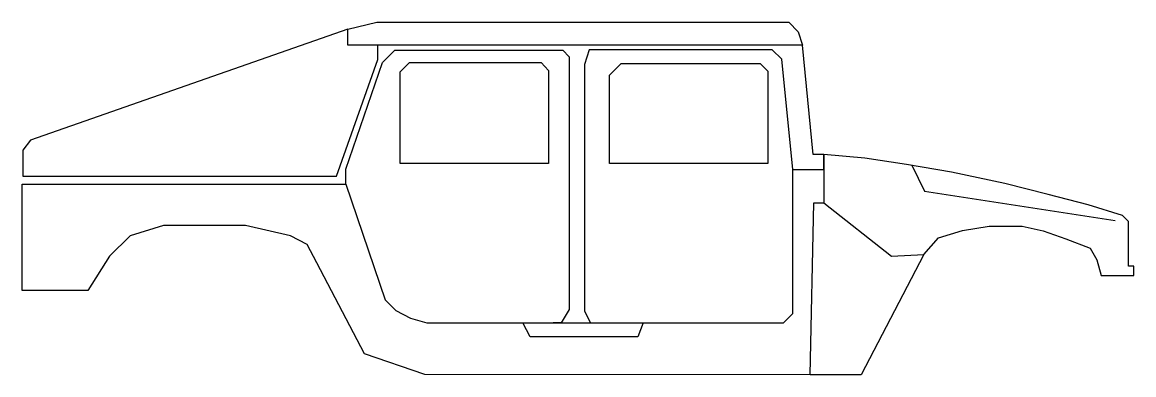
# Model space of a CAD drawing. Extents: x -174 to 187, y -46 to 69.
import ezdxf

# ---------------------------------------------------------------- set-up
doc = ezdxf.new("R2010")
doc.units = 0
doc.header["$MEASUREMENT"] = 0
doc.linetypes.add('K5LT65535', pattern=[0])
doc.linetypes.add('K5LT_BASIC', pattern=[0])
doc.layers.add('Системный слой', color=7, linetype='Continuous')

msp = doc.modelspace()

# ---------------------------------------------------------------- linework, layer by layer
at = {"layer": 'Системный слой', "color": 5, "linetype": 'K5LT_BASIC'}
msp.add_line((8.55, -24.98), (10.52, -28.71), dxfattribs=at)
at = {"layer": 'Системный слой', "color": 5, "linetype": 'K5LT65535'}
for points in [[(86.13, 20.92), (86.13, 25.77), (82.68, 25.77), (79.24, 61.24), (-68.14, 61.24), (-68.14, 66.35), (-58.69, 68.64), (74.77, 68.64), (77.83, 65.58), (79.24, 61.24)], [(-68.14, 66.35), (-170.98, 30.49), (-173.48, 27.24), (-173.48, 18.75), (-71.84, 18.75), (-58.44, 56.52), (-58.44, 61.24)], [(-68.77, 16.2), (-68.77, 21.05), (-56.91, 55.63), (-52.95, 59.58), (1.53, 59.58), (3.64, 57.48), (3.64, -24.44), (1.02, -28.71), (-1.53, -28.71)], [(76.11, 20.92), (72.48, 56.65), (69.41, 59.71), (10.08, 59.71), (8.55, 54.99), (8.55, -24.98)], [(-3.06, 22.84), (-51.17, 22.84), (-51.17, 52.57), (-48.17, 55.57), (-5.49, 55.57), (-3.08, 52.98), (-3.06, 22.84)], [(68, 22.84), (16.72, 22.84), (16.72, 51.55), (20.48, 55.31), (65.46, 55.31), (67.98, 52.79), (68, 22.84)], [(86.13, 25.77), (86.16, 10.16), (108.12, -7.17), (118.54, -6.64), (123.32, -1.21), (131.08, 1.23), (139.7, 2.61), (150.44, 2.61), (157.24, 1.02), (164.58, -1.53), (172.45, -4.51), (174.57, -8.34), (176.06, -13.44), (186.59, -13.44), (186.59, -10.36), (184.89, -10.36), (184.89, 4.1), (182.97, 6.02), (171.81, 9.52), (158.84, 12.82), (144.8, 16.44), (127.47, 20.05), (112.9, 22.6), (99.4, 24.62), (86.13, 25.77)], [(114.69, 22.29), (118.79, 13.91), (180.55, 4.46)], [(81.75, -45.55), (-43.13, -45.49), (-62.78, -38.79), (-78.22, -9.32), (-81.28, -3.32), (-86.76, -0.51), (-101.31, 2.8), (-115.47, 2.8), (-127.85, 2.8), (-138.7, -0.51), (-145.33, -7.15), (-152.35, -18.25), (-173.66, -18.25), (-173.66, 16.2), (-68.77, 16.2), (-56.01, -21.31), (-52.57, -24.76), (-47.85, -27.18), (-42.49, -28.71), (73.11, -28.71), (76.11, -25.71), (76.11, 20.92), (86.13, 20.92), (86.16, 10.16)], [(118.54, -6.64), (98.23, -45.55), (81.75, -45.55), (82.92, 10.16), (86.16, 10.16), (108.12, -7.17), (118.54, -6.64)], [(27.56, -28.71), (25.9, -33.31), (-9.06, -33.31), (-11.36, -28.71)]]:
    msp.add_lwpolyline(points, dxfattribs=at)

doc.saveas('drawing.dxf')
